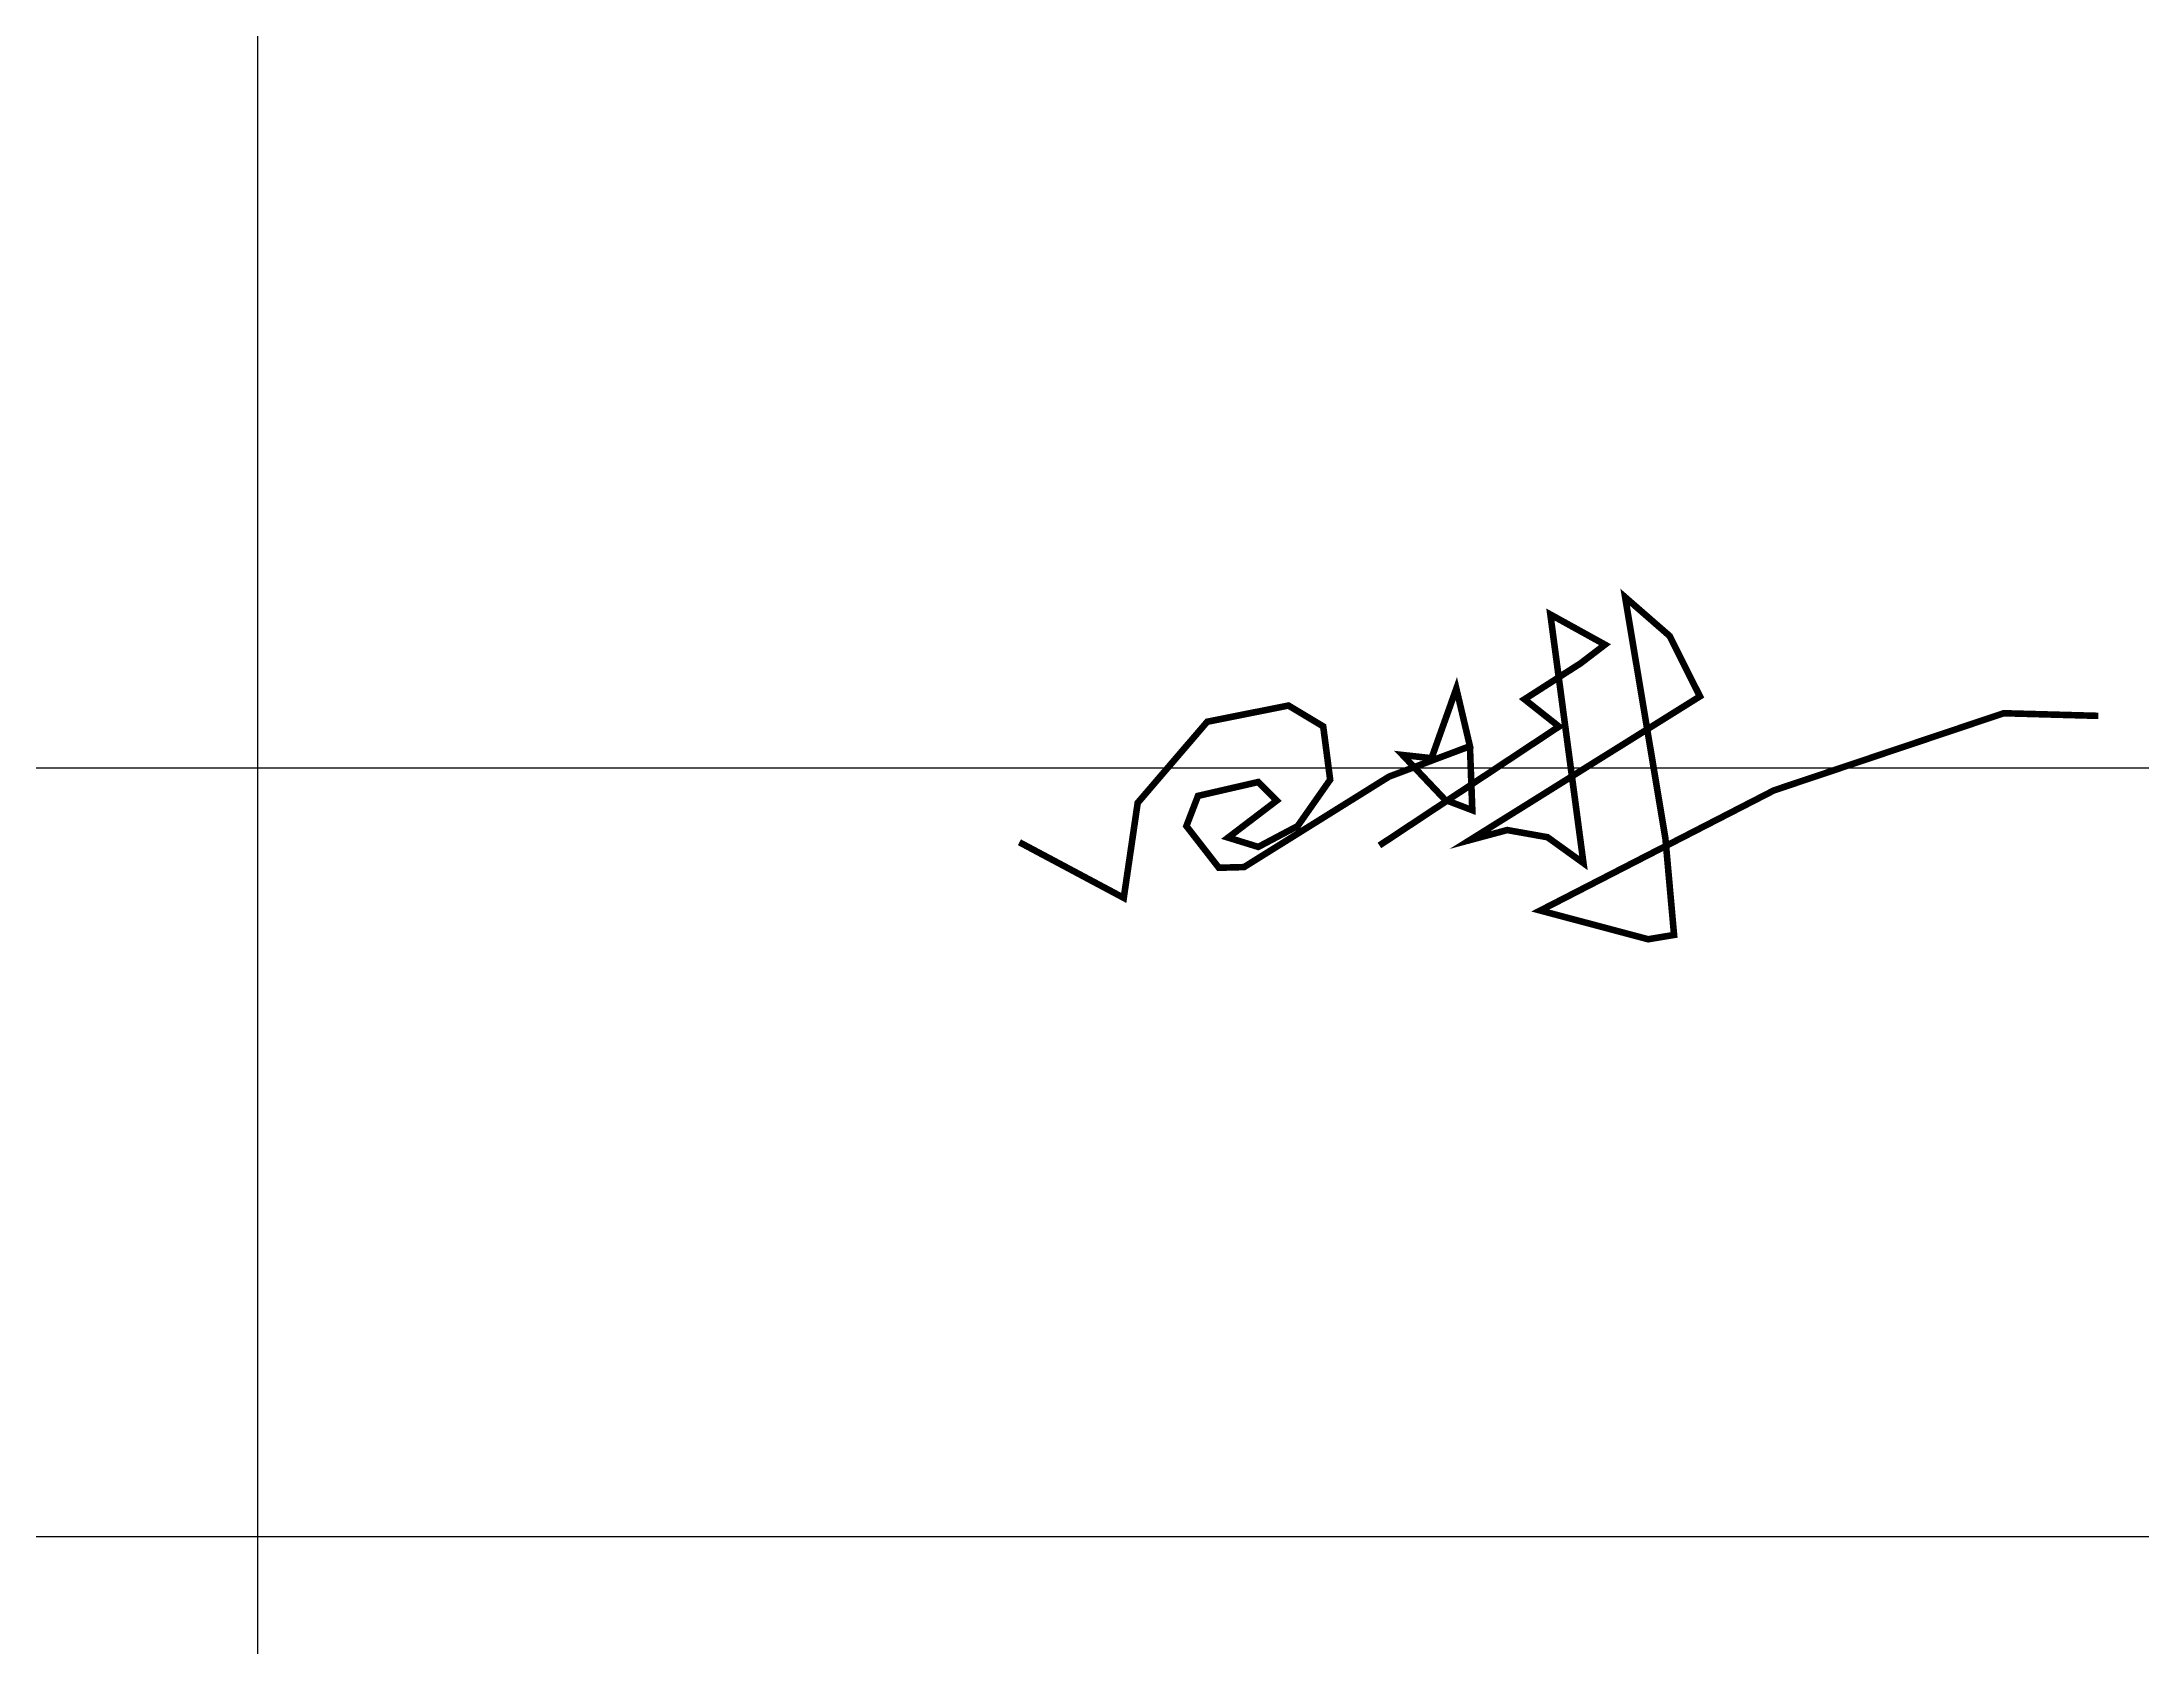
# Model space of a CAD drawing. Header units: inches. Extents: x -2316 to 955, y -265 to 742.
# Drawn here: x -1159.55 to -1140.17, y -140.49 to -125.67 of the extents above; entities that cross this region are included whole.
import ezdxf

# ---------------------------------------------------------------- set-up
doc = ezdxf.new("R2010")
doc.units = ezdxf.units.IN
doc.header["$LTSCALE"] = 1000
doc.header["$MEASUREMENT"] = 0
doc.layers.add('文字和字符', color=7, linetype='Continuous')
doc.styles.add('-宋体', font='', dxfattribs={"width": 0.8})
doc.styles.get('-宋体').set_extended_font_data('SimSun')

# ---------------------------------------------------------------- blocks, each defined once
blk = doc.blocks.new('田琳')
at = {"const_width": 20}
for points in [[(38170.1, 43531), (38716.9, 43893), (38611.8, 43976.1), (38782.6, 44085.5), (38857, 44142.4), (38690.6, 44234.3), (38791.4, 43477.3), (38681.9, 43556.1), (38559.2, 43577.9), (38445.4, 43547.3), (39146.1, 43984.9), (39054.1, 44168.6), (38918.4, 44286.8), (39041, 43551.7), (39067.3, 43258.5), (38988.4, 43245.4), (38660, 43332.9), (39371.5, 43698.7), (40071, 43933.6), (40071, 43933.6), (40359.3, 43925.6)], [(37073.8, 43540.8), (37391.6, 43371.4), (37434, 43660.7), (37645.8, 43907.7), (37893, 43957), (37998.9, 43893.5), (38020.1, 43731.3), (37921.2, 43590.1), (37801.2, 43526.6), (37709.4, 43554.9), (37857.7, 43667.8), (37801.2, 43724.2), (37617.6, 43681.9), (37582.3, 43590.1), (37681.1, 43463.1), (37757.9, 43465.2), (38199.4, 43740.6), (38445.7, 43833.2), (38404.3, 44008.7), (38328.7, 43796.7), (38240.8, 43806.4), (38370.1, 43669.9), (38453, 43638.3), (38445.7, 43833.2)]]:
    blk.add_lwpolyline(points, dxfattribs=at)
blk = doc.blocks.new('A$C457D6534')
at = {"xscale": 0.0060673535972228, "yscale": 0.0060673535972228, "zscale": 0.0060673535972228}
blk.add_blockref('田琳', (-205, -262), dxfattribs=at)
at = {"style": '-宋体', "width": 0.75}
blk.add_text('田  琳', height=3, dxfattribs=at).set_placement((0, 6))
blk = doc.blocks.new('A$C08DD397D')
at = {"xscale": 0.0060673535972228, "yscale": 0.0060673535972228, "zscale": 0.0060673535972228}
blk.add_blockref('田琳', (-224.912, -262.323), dxfattribs=at)
blk = doc.blocks.new('TKK')
at = {"layer": '文字和字符'}
for p, q in [((1130.783, 294.006), (1130.783, 165.788)), ((1065.4, 265.606), (1179, 265.606)), ((1065.4, 251.406), (1179, 251.406))]:
    blk.add_line(p, q, dxfattribs=at)
at = {"layer": '文字和字符', "color": 7}
blk.add_blockref('A$C08DD397D', (1144.83, 262.38), dxfattribs=at)
at = {"layer": '文字和字符', "color": 7, "xscale": 0.0009999999999763531, "yscale": 0.0009999999999763531, "zscale": 0.0009999999999763531}
blk.add_blockref('A$C457D6534', (1160.345, 264.732), dxfattribs=at)

msp = doc.modelspace()

# ---------------------------------------------------------------- block references
at = {"xscale": 0.4995794785534144, "yscale": 0.4995794785534144, "zscale": 0.4995794785534144}
msp.add_blockref('TKK', (-1722.481, -265.059), dxfattribs=at)

doc.saveas('drawing.dxf')
